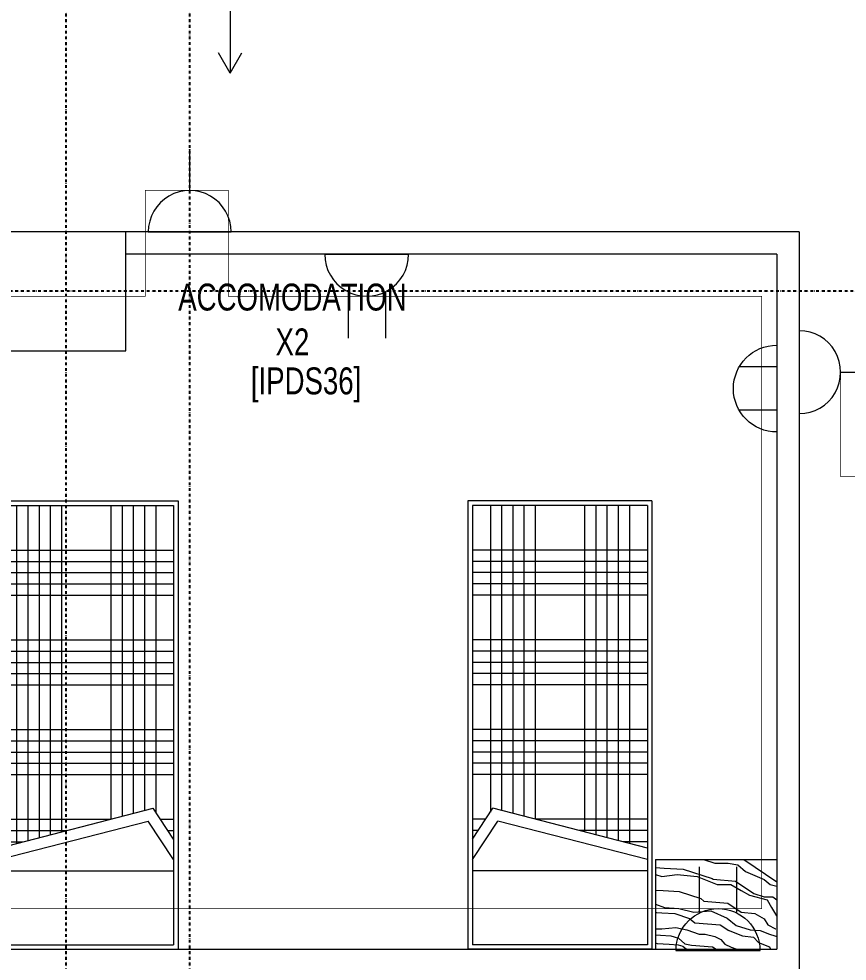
# Model space of a CAD drawing. Header units: metres. Extents: x 85953 to 212055, y -1481497 to -1363692.
# Drawn here: x 107602 to 111294, y -1377925 to -1373723 of the extents above; entities that cross this region are included whole.
import ezdxf

# ---------------------------------------------------------------- set-up
doc = ezdxf.new("R2010")
doc.units = ezdxf.units.M
doc.linetypes.add('DASHDOT', pattern=[25.4, 12.7, -6.35, 0, -6.35])
for name, color, linetype, lineweight in [('72_EGR_BASE_TEXT', 8, 'Continuous', 0), ('Medical Equipment and Furniture', 8, 'Continuous', 0), ('Structure', 8, 'Continuous', 9), ('Walls', 8, 'Continuous', 0)]:
    doc.layers.add(name, color=color, linetype=linetype, lineweight=lineweight)
doc.layers.add('axes', color=8, linetype='Continuous')
doc.layers.add('E-POWR', color=7, linetype='Continuous', lineweight=9, true_color=0x487e3e)
doc.layers.add('E-PW', color=7, linetype='Continuous', lineweight=9, true_color=0x487e3e)
doc.styles.add('X3G_ENTITY_2587EA', font='swisscl.ttf', dxfattribs={"height": 200})

# ---------------------------------------------------------------- blocks, each defined once
blk = doc.blocks.new('NORMAL SOCKET')
at = {"layer": 'E-POWR'}
for p, q in [((0, 307.7), (0, 615.4)), ((-307.7, 0), (307.7, 0))]:
    blk.add_line(p, q, dxfattribs=at)
blk.add_ellipse((0, 0), major_axis=(32.8, 305.9), ratio=1, start_param=4.81904, end_param=7.960633, dxfattribs=at)
blk = doc.blocks.new('GI-041_dwg_E-SKT2-3902840-GI-041')
at = {"layer": 'E-POWR'}
blk.add_line((0.1982, 0), (-0.1982, 0), dxfattribs=at)
at = {"layer": 'E-PW'}
for p, q in [((-0.0879, 0.1765), (-0.0879, 0.3944)), ((0.0878, 0.1766), (0.0878, 0.3944)), ((-0.1466, 0), (0.1466, 0))]:
    blk.add_line(p, q, dxfattribs=at)
blk.add_arc((0, 0), 0.1972, 0.0142, 180.0142, dxfattribs=at)
blk = doc.blocks.new('WALL OUTLET')
at = {"layer": 'E-POWR', "extrusion": (9.94399e-05, 4.90741e-07, 1)}
blk.add_line((-193.4, 0, 0), (193.4, 0, 0), dxfattribs=at)
blk.add_line((-193.4, 0, 0), (193.4, 0, 0), dxfattribs=at)
at = {"layer": 'E-POWR', "extrusion": (9.94399e-05, 4.90741e-07, 1), "elevation": 0}
for points in [[(-96.7, 0), (-96.7, 167.5)], [(96.7, 0), (96.7, 167.5)]]:
    blk.add_lwpolyline(points, dxfattribs=at)
at = {"layer": 'E-POWR', "extrusion": (9.94399e-05, 4.90741e-07, 1)}
blk.add_arc((0, 0, 0), 193.4, 359.9963, 179.9963, dxfattribs=at)
blk = doc.blocks.new('arrow')
at = {"layer": 'E-POWR'}
for points in [[(140757.7, -1398284.6), (140667.3, -1398232.4)], [(139990, -1398284.6), (140757.7, -1398284.6), (140757.7, -1398284.6)], [(140757.7, -1398284.6), (140667.3, -1398336.8)]]:
    blk.add_lwpolyline(points, dxfattribs=at)
blk = doc.blocks.new('Bedside')
at = {"layer": 'Medical Equipment and Furniture'}
for p, q in [((-470527.6, -309417.8), (-470527.6, -308877.8)), ((-470527.6, -308877.8), (-470127.6, -308877.8)), ((-470127.6, -309417.8), (-470127.6, -308877.8)), ((-470527.6, -309417.8), (-470127.6, -309417.8))]:
    blk.add_line(p, q, dxfattribs=at)
for points in [[(-470527.6, -309024.7), (-470428.4, -308877.8)], [(-470527.6, -309204.1), (-470512.4, -309154.5), (-470512.4, -309095.1), (-470504, -309051.9), (-470474.6, -309016.8), (-470439.3, -308934.5), (-470417.4, -308907.5), (-470409.4, -308877.8)], [(-470461, -309417.8), (-470452.7, -309390.6), (-470461.1, -309321.8), (-470452.7, -309232.7), (-470417.4, -309143.7), (-470417.4, -309082.9), (-470390.5, -309037.1), (-470368.6, -308999.3), (-470347.6, -308921), (-470314.8, -308900.8), (-470276.9, -308879.2), (-470276.2, -308877.8)], [(-470376.7, -308979.8), (-470361, -308934.5), (-470361, -308895.4), (-470348.5, -308877.8)], [(-470329.6, -309417.8), (-470314.8, -309378.4), (-470309.7, -309315), (-470292.9, -309247.6), (-470298.8, -309172), (-470266, -309099.1), (-470233.2, -309058.7), (-470214.7, -308996.6), (-470212.2, -308952.1), (-470195.3, -308910.2), (-470187.8, -308885.9), (-470185, -308877.8)], [(-470293.8, -309035.8), (-470287.9, -308976.3), (-470263.5, -308934.5), (-470236.5, -308917), (-470219.7, -308883.2), (-470219.7, -308881.9)], [(-470212.4, -309093.9), (-470187.8, -309030.3), (-470181.9, -308981.7), (-470157.5, -308958.8), (-470139, -308910.2), (-470128, -308906.2)], [(-470492, -309417.8), (-470489.8, -309379.3), (-470485.2, -309294.7), (-470443.6, -309166.4), (-470439.8, -309162), (-470431.7, -309061.3), (-470376.7, -308979.8)], [(-470391.8, -309417.8), (-470390, -309384.8), (-470386, -309313.2), (-470354.7, -309216.4), (-470342.7, -309202.5), (-470334.1, -309095.5), (-470293.8, -309035.8)], [(-470219.7, -309417.8), (-470219.7, -309390.6), (-470225.6, -309327.2), (-470214.7, -309278.6), (-470195.3, -309223.3), (-470195.3, -309196.3), (-470185.2, -309154.5), (-470170.9, -309127.5), (-470149.9, -309108.6), (-470136.5, -309081.6), (-470127.6, -309055.5)], [(-470293.7, -309417.8), (-470291.4, -309413.4), (-470290.1, -309390.4), (-470286.9, -309331.6), (-470265.8, -309266.4), (-470245.6, -309243), (-470236.6, -309129.7), (-470210.9, -309091.7)], [(-470191.5, -309417.8), (-470190.3, -309396), (-470187.8, -309350.1), (-470176.8, -309316.4), (-470152.4, -309288), (-470146.6, -309258.4), (-470139, -309163.9), (-470128, -309147.7)], [(-470156.7, -309417.8), (-470153.4, -309411.3), (-470150.3, -309358.2), (-470148.1, -309317.5), (-470141.3, -309296.4), (-470127.6, -309280.5)]]:
    blk.add_lwpolyline(points, dxfattribs=at)
blk = doc.blocks.new('bed domestic1')
at = {"layer": 'Medical Equipment and Furniture'}
for p, q in [((-472127.6, -309434.6), (-470127.6, -309434.6)), ((-472127.6, -309434.6), (-472127.6, -310254.6)), ((-470127.6, -309434.6), (-470127.6, -310254.6)), ((-472107.6, -309454.6), (-470147.6, -309454.6)), ((-472107.6, -309454.6), (-472107.6, -310234.6)), ((-471907.6, -309454.6), (-471907.6, -310234.6)), ((-471857.6, -309454.6), (-471857.6, -310234.6)), ((-471807.6, -309454.6), (-471807.6, -310234.6)), ((-471757.6, -309454.6), (-471757.6, -310234.6)), ((-471707.6, -309454.6), (-471707.6, -310234.6)), ((-471507.6, -309454.6), (-471507.6, -310234.6)), ((-471457.6, -309454.6), (-471457.6, -310234.6)), ((-471407.6, -309454.6), (-471407.6, -310234.6)), ((-471357.6, -309454.6), (-471357.6, -310234.6)), ((-471307.6, -309454.6), (-471307.6, -310234.6)), ((-471107.6, -309454.6), (-471107.6, -310234.6)), ((-471057.6, -309454.6), (-471057.6, -310234.6)), ((-471007.6, -309454.6), (-471007.6, -310234.6)), ((-470957.6, -309454.6), (-470957.6, -310234.6)), ((-470907.6, -309454.6), (-470907.6, -310234.6)), ((-470579.3, -309454.6), (-470757, -310142.9)), ((-470707.6, -309454.6), (-470707.6, -309951.7)), ((-470527.6, -309454.6), (-470699.7, -310120.9)), ((-470657.6, -309454.6), (-470657.6, -309758.1)), ((-470607.6, -309454.6), (-470607.6, -309564.4)), ((-470477.6, -309454.6), (-470477.6, -310234.6)), ((-470147.6, -309454.6), (-470147.6, -310234.6)), ((-472107.6, -309534.6), (-470599.9, -309534.6)), ((-472107.6, -309584.6), (-470612.8, -309584.6)), ((-472107.6, -309634.6), (-470625.8, -309634.6)), ((-472107.6, -309684.6), (-470638.7, -309684.6)), ((-472107.6, -309734.6), (-470651.6, -309734.6)), ((-472107.6, -309954.6), (-470708.4, -309954.6)), ((-472107.6, -310004.6), (-470721.3, -310004.6)), ((-472107.6, -310054.6), (-470734.2, -310054.6)), ((-472107.6, -310104.6), (-470747.1, -310104.6)), ((-470527.6, -310234.6), (-470699.7, -310120.9)), ((-472107.6, -310154.6), (-470739.3, -310154.6)), ((-470618.3, -310234.6), (-470757, -310142.9)), ((-470707.6, -310175.6), (-470707.6, -310234.6)), ((-472107.6, -310234.6), (-470147.6, -310234.6)), ((-470657.6, -310208.6), (-470657.6, -310234.6)), ((-472127.6, -310254.6), (-470127.6, -310254.6))]:
    blk.add_line(p, q, dxfattribs=at)

msp = doc.modelspace()

# ---------------------------------------------------------------- linework, layer by layer
at = {"layer": 'axes', "linetype": 'DASHDOT'}
for p, q in [((107813.3, -1477267.4, 2.3), (107813.3, -1366691.8, 2.3)), ((108363.3, -1477267.3, -0.1), (108363.3, -1366661.8, -0.1)), ((119073.3, -1374937.7, 2.3), (95349.5, -1374937.7, 2.3))]:
    msp.add_line(p, q, dxfattribs=at)
at = {"layer": 'E-POWR', "const_width": 3, "elevation": -4.8}
msp.add_lwpolyline([(109770.7, -1371805), (109770.7, -1373188.1), (111519.9, -1373188.1), (111519.9, -1372182.3), (114645.3, -1372182.3), (114645.3, -1374488.9), (113949.4, -1374485.8), (113949.4, -1374959.5), (112563.9, -1374959.5), (112563.9, -1375764.1), (111264.9, -1375764.1), (111264.9, -1375655.9), (111264.9, -1375298.5)], dxfattribs=at)
at = {"layer": 'E-POWR', "const_width": 3}
msp.add_lwpolyline([(107209.2, -1377691.3), (110912.3, -1377691.3), (110912.3, -1374959.6), (108535, -1374959.6), (108535, -1374488.1), (108165.6, -1374488.1), (108165.6, -1374959.6), (107369.2, -1374959.6), (104391.8, -1374959.6), (104391.8, -1375318.1)], dxfattribs=at)
at = {"layer": 'Structure', "elevation": -2.5}
msp.add_lwpolyline([(107548.3, -1375202.7), (108078.3, -1375202.7), (108078.3, -1374672.7), (107548.3, -1374672.7)], close=True, dxfattribs=at)
at = {"layer": 'Walls'}
for p, q in [((111080.3, -1374672.7, -0.1), (104575.3, -1374672.7, -0.1)), ((111080.3, -1374672.7, -0.1), (111080.3, -1380572.7, -0.1)), ((110980.3, -1374772.7, -0.1), (108080.3, -1374772.7, -0.1)), ((110980.3, -1374772.7, -0.1), (110980.3, -1377872.7, -0.1)), ((106275.3, -1377872.7, -0.1), (110980.3, -1377872.7, -0.1))]:
    msp.add_line(p, q, dxfattribs=at)

# ---------------------------------------------------------------- block references
at = {"layer": 'E-POWR', "color": 85, "rotation": 269.9999727859559}
msp.add_blockref('arrow', (1506828, -1233208.3, -4.8), dxfattribs=at)
at = {"layer": 'E-POWR', "xscale": 0.6, "yscale": 0.6, "zscale": 0.6}
msp.add_blockref('NORMAL SOCKET', (108363.3, -1374672.7, -4.8), dxfattribs=at)
at = {"layer": 'E-POWR', "extrusion": (0, 0, -1)}
for p, xscale, yscale, zscale, rotation in [((-109152.3, -1374772.7, 4.8), -947.6469886575187, 947.6469886575188, -947.6469886575187, 179.9983935592214), ((-110718.4, -1377878.2, 4.8), 947.6469886575187, 947.6469886575187, -947.6469886575189, 359.9927750024302)]:
    msp.add_blockref('GI-041_dwg_E-SKT2-3902840-GI-041', p, dxfattribs=dict(at, xscale=xscale, yscale=yscale, zscale=zscale, rotation=rotation))
at = {"layer": 'E-POWR', "xscale": 0.6, "yscale": 0.6, "zscale": 0.6, "rotation": 269.9999995310641}
msp.add_blockref('NORMAL SOCKET', (111080.3, -1375298.5, -4.8), dxfattribs=at)
at = {"layer": 'E-POWR', "xscale": -1, "rotation": 89.99787896538444}
msp.add_blockref('WALL OUTLET', (110980.3, -1375371.8, -4.8), dxfattribs=at)
at = {"layer": 'Medical Equipment and Furniture', "xscale": -1, "rotation": 90}
msp.add_blockref('bed domestic1', (-201942.9, -1848000.3, -0.1), dxfattribs=at)
at = {"layer": 'Medical Equipment and Furniture', "rotation": 270}
for name in ['bed domestic1', 'Bedside']:
    msp.add_blockref(name, (419858.1, -1848000.3, -0.1), dxfattribs=at)

# ---------------------------------------------------------------- texts
at = {"layer": '72_EGR_BASE_TEXT', "char_height": 120, "attachment_point": 2, "style": 'X3G_ENTITY_2587EA'}
for s, insert in [('ACCOMODATION\\PX2', (108821.4, -1374903.5, 2.3)), ('[IPDS36]', (108882.1, -1375277.4, 2.3))]:
    msp.add_mtext(s, dxfattribs=dict(at, insert=insert))

doc.saveas('drawing.dxf')
